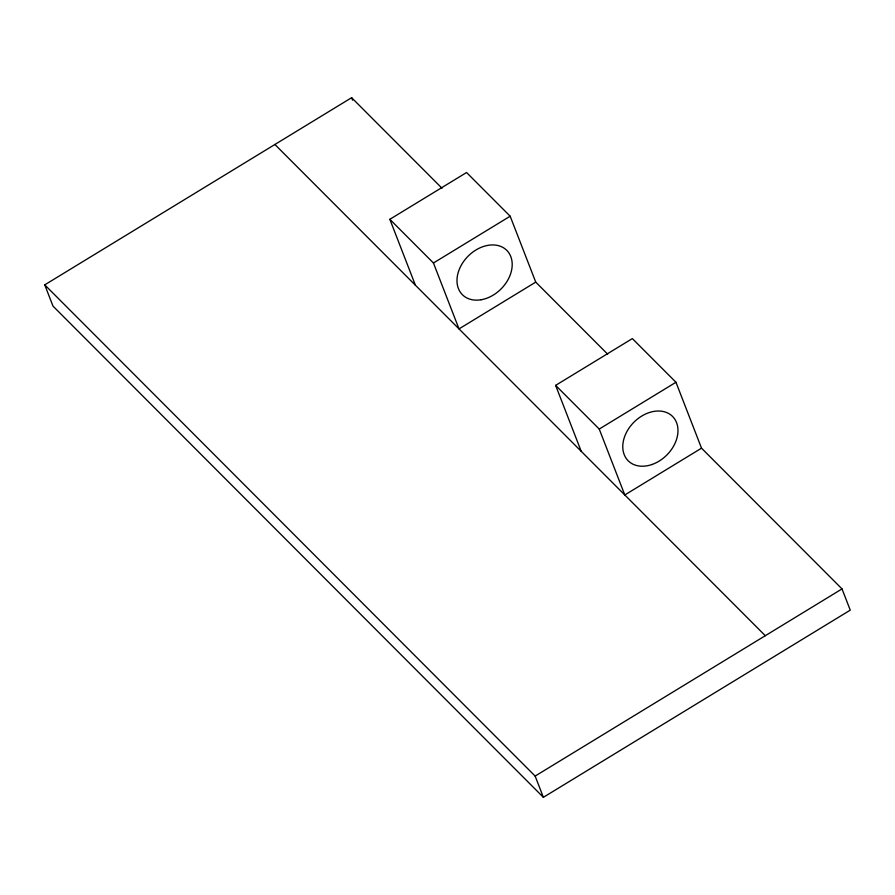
<?xml version="1.0" encoding="UTF-8"?>
<svg xmlns="http://www.w3.org/2000/svg" width="895" height="895" viewBox="0 0 895 895"><rect width="100%" height="100%" fill="white"/><g stroke="black" fill="none" stroke-linecap="round" stroke-linejoin="round"><path stroke-width="1.34" d="M581.191 451.281L555.627 385.376L632.351 338.59L675.96 382.266L701.523 448.171L842.016 588.91L850.25 610.144L543.377 797.311L52.984 306.09L44.75 284.856L351.623 97.689L442.018 188.241M415.403 285.214L389.84 219.309L466.563 172.522L510.172 216.21L535.736 282.115L607.66 354.163M389.84 219.309L433.448 262.996L510.172 216.21M535.736 282.115L459.012 328.901L433.448 262.996M555.627 385.376L599.236 429.063L675.96 382.266M701.523 448.171L624.799 494.969L599.236 429.063M44.75 284.856L535.143 776.077L842.016 588.91M274.91 144.487L765.292 635.696M351.623 97.689L352.596 100.195M535.143 776.077L543.377 797.311M652.03 464.494A31.37 23.236 -45 0 0 673.42 417.361A31.37 23.236 -45 0 0 625.683 434.008A31.37 23.236 -45 0 0 652.03 464.494M481.107 299.758A31.37 23.236 -45 0 0 510.06 254.918A31.37 23.236 -45 0 0 462.603 262.985A31.37 23.236 -45 0 0 481.107 299.758"/></g></svg>
